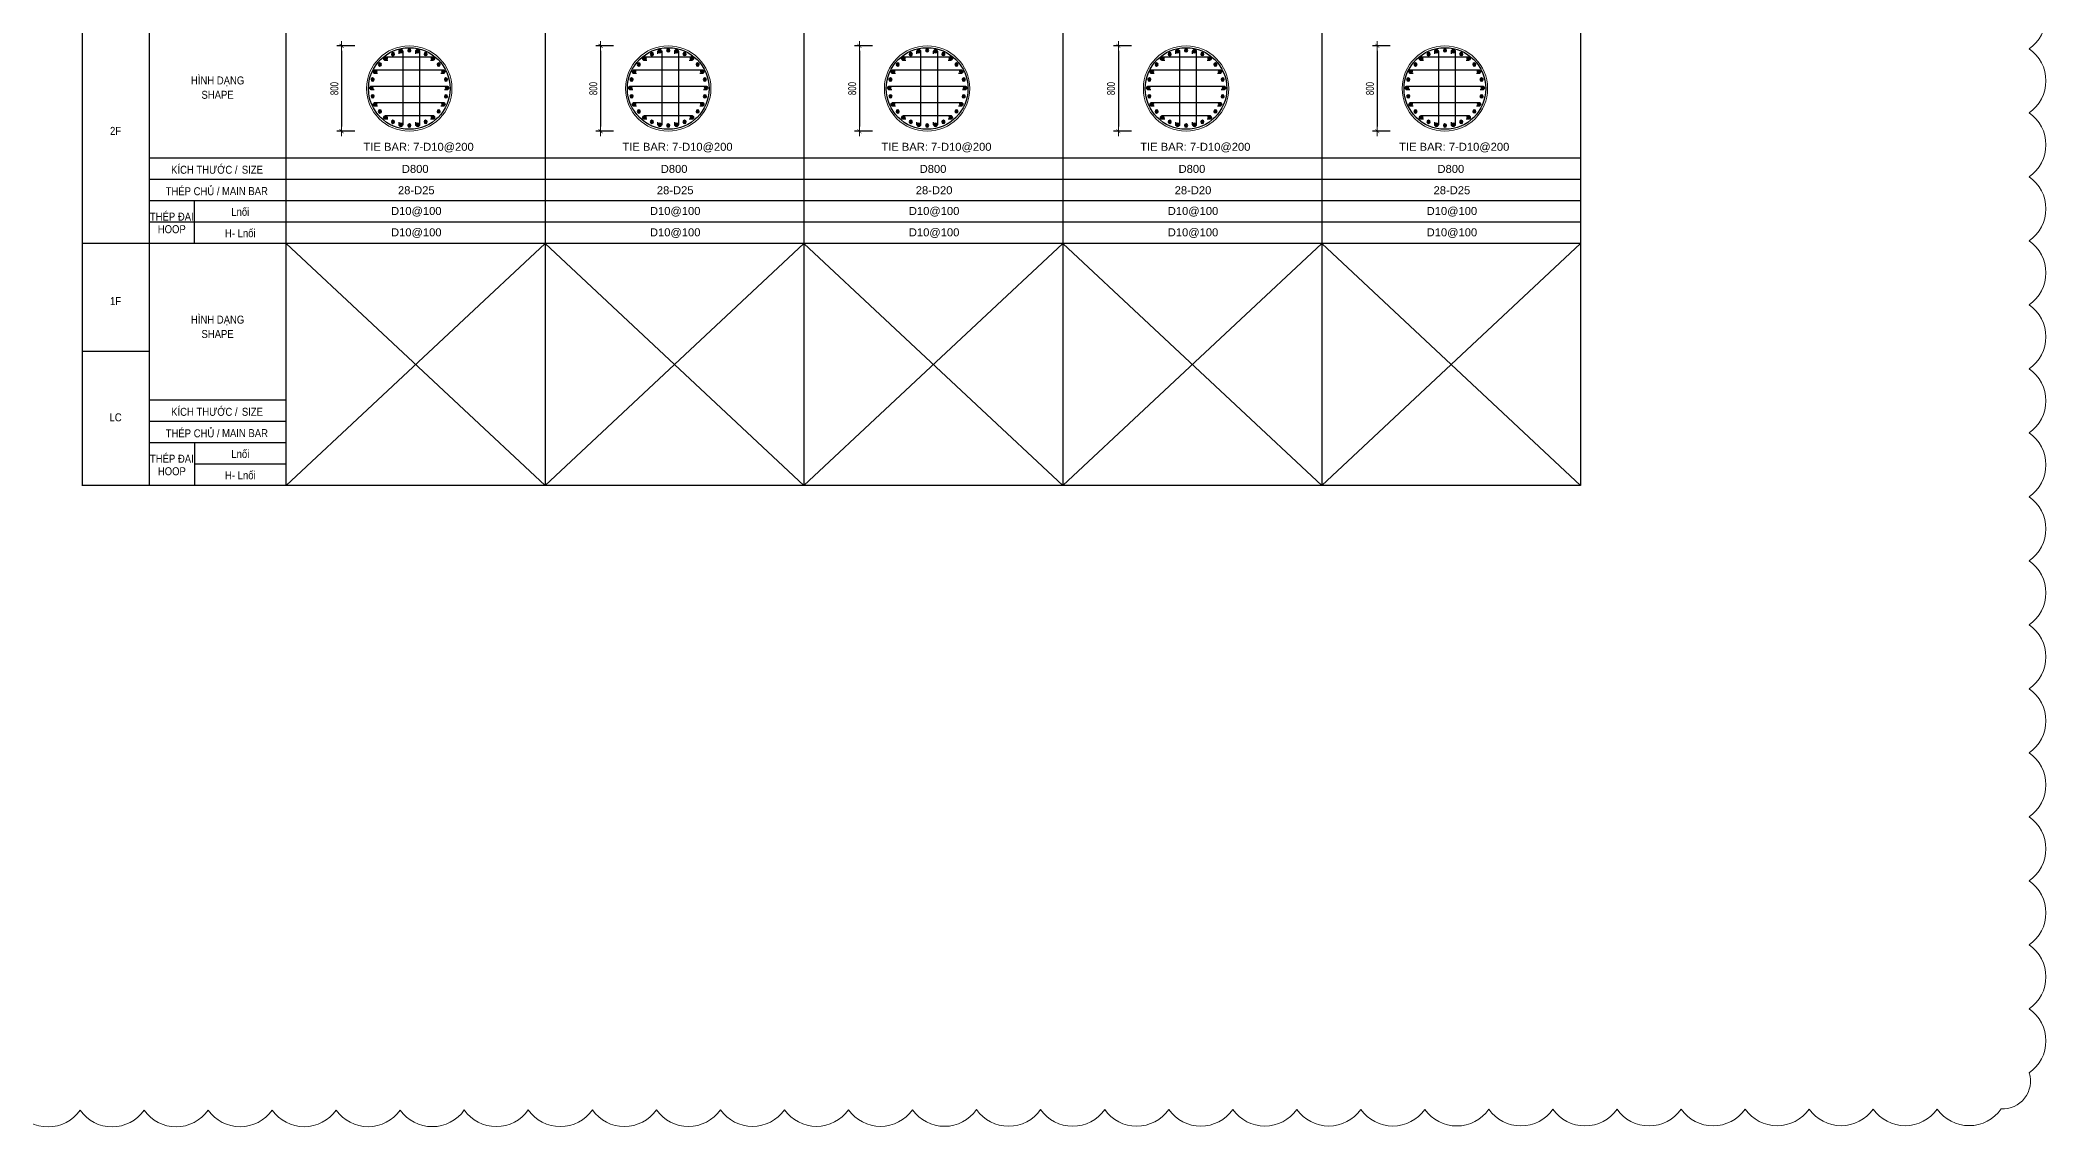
# Model space of a CAD drawing. Header units: millimetres. Extents: x 49323 to 538172, y -39336 to 181761.
# Drawn here: x 479451 to 498247, y 20910 to 31099 of the extents above; entities that cross this region are included whole.
import ezdxf
from ezdxf.enums import TextEntityAlignment as Align

# ---------------------------------------------------------------- set-up
doc = ezdxf.new("R2010")
doc.units = ezdxf.units.MM
doc.linetypes.add('CENTER2', pattern=[1.125, 0.75, -0.125, 0.125, -0.125])
doc.layers.get('Defpoints').update_dxf_attribs({"color": 151, "lineweight": 9})
for name, color, linetype in [('2', 2, 'Continuous'), ('CEN', 1, 'CENTER2'), ('STL', 3, 'Continuous'), ('TIT1', 3, 'Continuous')]:
    doc.layers.add(name, color=color, linetype=linetype)
for name, color, linetype, lineweight in [('NDC_S_CONTINUOUS', 3, 'Continuous', 20), ('NDC_S_DIM', 1, 'Continuous', 15), ('NDC_S_VN TEXT', 7, 'Continuous', 20)]:
    doc.layers.add(name, color=color, linetype=linetype, lineweight=lineweight)
doc.styles.add('NDC_ARIAL', font='arial.ttf', dxfattribs={"width": 0.85})
doc.styles.add('NDC_DIM', font='', dxfattribs={"width": 0.75})
doc.styles.get('NDC_DIM').set_extended_font_data('Dotum')
doc.dimstyles.new('NDC_dim_30', dxfattribs={"dimscale": 30, "dimtxt": 2.5, "dimasz": 1.5, "dimexe": 1.5, "dimexo": 2.5, "dimgap": 1, "dimtad": 1, "dimdec": 0, "dimzin": 0, "dimdsep": 46, "dimtxsty": 'NDC_DIM', "dimblk": 'DIMMARK', "dimcen": 0.09, "dimdle": 1.2, "dimclrd": 1, "dimclre": 1, "dimclrt": 3, "dimadec": 0, "dimazin": 0, "dimtfac": 1, "dimtdec": 0, "dimtix": 1, "dimtofl": 0, "dimtmove": 0, "dimatfit": 3, "dimfxl": 8, "dimfxlon": 1, "dimtolj": 1, "dimtzin": 0, "dimarcsym": 0})

# ---------------------------------------------------------------- blocks, each defined once
blk = doc.blocks.new('DIMMARK')
at = {"layer": 'NDC_S_DIM', "color": 1}
blk.add_line((-1.5, 0), (1, 0), dxfattribs=at)
at = {"layer": 'NDC_S_DIM', "color": 2, "const_width": 0.1}
blk.add_lwpolyline([(-0.42, -0.42), (0.42, 0.42)], dxfattribs=at)
blk = doc.blocks.new('*D1751')
at = {"layer": 'Defpoints', "color": 0, "ltscale": 40, "transparency": 16777216}
for p in [(482474, 31045), (482276, 30245), (482474, 30245)]:
    blk.add_point(p, dxfattribs=at)
at = {"layer": 'NDC_S_DIM', "color": 1, "lineweight": -2, "ltscale": 40, "transparency": 16777216}
for p, q in [((482399, 31045), (482231, 31045)), ((482276, 31000), (482276, 30290)), ((482399, 30245), (482231, 30245))]:
    blk.add_line(p, q, dxfattribs=at)
at = {"layer": 'NDC_S_DIM', "color": 1, "lineweight": -2, "ltscale": 40, "transparency": 16777216, "xscale": 45, "yscale": 45, "zscale": 45}
for p, rotation in [((482276, 31045), 90), ((482276, 30245), 270)]:
    blk.add_blockref('DIMMARK', p, dxfattribs=dict(at, rotation=rotation))
at = {"layer": 'NDC_S_DIM', "color": 3, "ltscale": 40, "transparency": 16777216, "insert": (482209, 30645), "char_height": 75, "attachment_point": 5, "rotation": 90, "style": 'NDC_DIM'}
blk.add_mtext('\\A1;800', dxfattribs=at)
blk = doc.blocks.new('8')
at = {"layer": '2'}
blk.add_hatch(color=256, dxfattribs=at).paths.add_polyline_path([(20, 0, 0.386127), (2, 20), (-2, 20, 0.386127), (-20, 0, 1)])
blk.add_circle((0, 0), 20, dxfattribs=at)
blk = doc.blocks.new('5')
at = {"layer": 'CEN', "rotation": 180}
blk.add_blockref('8', (0, 0), dxfattribs=at)
blk = doc.blocks.new('*U1742')
at = {"layer": 'STL', "xscale": -0.75, "yscale": 0.75, "zscale": 0.75, "rotation": 292.5000000000001}
blk.add_blockref('5', (0, 0), dxfattribs=at)
blk = doc.blocks.new('*U1743')
at = {"layer": 'NDC_S_DIM', "color": 0, "linetype": 'ByBlock', "lineweight": -2, "transparency": 16777216}
for p, rotation in [((-25602, 37941), 295.7142857142843), ((-25527, 37966), 282.8571428571415), ((-25448, 37974), 269.9999999999987), ((-25370, 37964), 257.1428571428559), ((-25769, 37779), 334.2857142857127), ((-25726, 37845), 321.4285714285699), ((-25669, 37900), 308.571428571427), ((-25296, 37937), 244.2857142857131), ((-25230, 37894), 231.4285714285703), ((-25175, 37837), 218.5714285714274), ((-25134, 37770), 205.7142857142847), ((-25796, 37705), 347.1428571428555), ((-25109, 37695), 192.8571428571419), ((-25101, 37616), 180), ((-25798, 37548), 12.8571428571428), ((-25773, 37473), 25.71428571428561), ((-25732, 37405), 38.57142857142841), ((-25181, 37398), 141.4285714285707), ((-25138, 37464), 154.2857142857135), ((-25111, 37538), 167.1428571428563), ((-25677, 37349), 51.42857142857117), ((-25611, 37306), 64.28571428571395), ((-25537, 37279), 77.14285714285676), ((-25458, 37269), 89.99999999999955), ((-25380, 37276), 102.8571428571423), ((-25305, 37301), 115.7142857142852), ((-25238, 37343), 128.5714285714279)]:
    blk.add_blockref('*U1742', p, dxfattribs=dict(at, rotation=rotation))
blk.add_blockref('*U1742', (-25806, 37626), dxfattribs=at)
blk = doc.blocks.new('*D1755')
at = {"layer": 'Defpoints', "color": 0, "ltscale": 40, "transparency": 16777216}
for p in [(484900, 31045), (484703, 30245), (484900, 30245)]:
    blk.add_point(p, dxfattribs=at)
at = {"layer": 'NDC_S_DIM', "color": 1, "lineweight": -2, "ltscale": 40, "transparency": 16777216}
for p, q in [((484825, 31045), (484658, 31045)), ((484703, 31000), (484703, 30290)), ((484825, 30245), (484658, 30245))]:
    blk.add_line(p, q, dxfattribs=at)
at = {"layer": 'NDC_S_DIM', "color": 1, "lineweight": -2, "ltscale": 40, "transparency": 16777216, "xscale": 45, "yscale": 45, "zscale": 45}
for p, rotation in [((484703, 31045), 90), ((484703, 30245), 270)]:
    blk.add_blockref('DIMMARK', p, dxfattribs=dict(at, rotation=rotation))
at = {"layer": 'NDC_S_DIM', "color": 3, "ltscale": 40, "transparency": 16777216, "insert": (484635, 30645), "char_height": 75, "attachment_point": 5, "rotation": 90, "style": 'NDC_DIM'}
blk.add_mtext('\\A1;800', dxfattribs=at)
blk = doc.blocks.new('*U1719')
at = {"layer": 'STL', "xscale": -0.75, "yscale": 0.75, "zscale": 0.75, "rotation": 292.5000000000001}
blk.add_blockref('5', (0, 0), dxfattribs=at)
blk = doc.blocks.new('*U1722')
at = {"layer": 'NDC_S_DIM', "color": 0, "linetype": 'ByBlock', "lineweight": -2, "transparency": 16777216}
for p, rotation in [((-25602, 37941), 295.7142857142843), ((-25527, 37966), 282.8571428571415), ((-25448, 37974), 269.9999999999987), ((-25370, 37964), 257.1428571428559), ((-25769, 37779), 334.2857142857127), ((-25726, 37845), 321.4285714285699), ((-25669, 37900), 308.571428571427), ((-25296, 37937), 244.2857142857131), ((-25230, 37894), 231.4285714285703), ((-25175, 37837), 218.5714285714274), ((-25134, 37770), 205.7142857142847), ((-25796, 37705), 347.1428571428555), ((-25109, 37695), 192.8571428571419), ((-25101, 37616), 180), ((-25798, 37548), 12.8571428571428), ((-25773, 37473), 25.71428571428561), ((-25732, 37405), 38.57142857142841), ((-25181, 37398), 141.4285714285707), ((-25138, 37464), 154.2857142857135), ((-25111, 37538), 167.1428571428563), ((-25677, 37349), 51.42857142857117), ((-25611, 37306), 64.28571428571395), ((-25537, 37279), 77.14285714285676), ((-25458, 37269), 89.99999999999955), ((-25380, 37276), 102.8571428571423), ((-25305, 37301), 115.7142857142852), ((-25238, 37343), 128.5714285714279)]:
    blk.add_blockref('*U1719', p, dxfattribs=dict(at, rotation=rotation))
blk.add_blockref('*U1719', (-25806, 37626), dxfattribs=at)
blk = doc.blocks.new('*D1759')
at = {"layer": 'Defpoints', "color": 0, "ltscale": 40, "transparency": 16777216}
for p in [(487326, 31045), (487129, 30245), (487326, 30245)]:
    blk.add_point(p, dxfattribs=at)
at = {"layer": 'NDC_S_DIM', "color": 1, "lineweight": -2, "ltscale": 40, "transparency": 16777216}
for p, q in [((487251, 31045), (487084, 31045)), ((487129, 31000), (487129, 30290)), ((487251, 30245), (487084, 30245))]:
    blk.add_line(p, q, dxfattribs=at)
at = {"layer": 'NDC_S_DIM', "color": 1, "lineweight": -2, "ltscale": 40, "transparency": 16777216, "xscale": 45, "yscale": 45, "zscale": 45}
for p, rotation in [((487129, 31045), 90), ((487129, 30245), 270)]:
    blk.add_blockref('DIMMARK', p, dxfattribs=dict(at, rotation=rotation))
at = {"layer": 'NDC_S_DIM', "color": 3, "ltscale": 40, "transparency": 16777216, "insert": (487061, 30645), "char_height": 75, "attachment_point": 5, "rotation": 90, "style": 'NDC_DIM'}
blk.add_mtext('\\A1;800', dxfattribs=at)
blk = doc.blocks.new('*U1725')
at = {"layer": 'STL', "xscale": -0.75, "yscale": 0.75, "zscale": 0.75, "rotation": 292.5000000000001}
blk.add_blockref('5', (0, 0), dxfattribs=at)
blk = doc.blocks.new('*U1726')
at = {"layer": 'NDC_S_DIM', "color": 0, "linetype": 'ByBlock', "lineweight": -2, "transparency": 16777216}
for p, rotation in [((-25602, 37941), 295.7142857142843), ((-25527, 37966), 282.8571428571415), ((-25448, 37974), 269.9999999999987), ((-25370, 37964), 257.1428571428559), ((-25769, 37779), 334.2857142857127), ((-25726, 37845), 321.4285714285699), ((-25669, 37900), 308.571428571427), ((-25296, 37937), 244.2857142857131), ((-25230, 37894), 231.4285714285703), ((-25175, 37837), 218.5714285714274), ((-25134, 37770), 205.7142857142847), ((-25796, 37705), 347.1428571428555), ((-25109, 37695), 192.8571428571419), ((-25101, 37616), 180), ((-25798, 37548), 12.8571428571428), ((-25773, 37473), 25.71428571428561), ((-25732, 37405), 38.57142857142841), ((-25181, 37398), 141.4285714285707), ((-25138, 37464), 154.2857142857135), ((-25111, 37538), 167.1428571428563), ((-25677, 37349), 51.42857142857117), ((-25611, 37306), 64.28571428571395), ((-25537, 37279), 77.14285714285676), ((-25458, 37269), 89.99999999999955), ((-25380, 37276), 102.8571428571423), ((-25305, 37301), 115.7142857142852), ((-25238, 37343), 128.5714285714279)]:
    blk.add_blockref('*U1725', p, dxfattribs=dict(at, rotation=rotation))
blk.add_blockref('*U1725', (-25806, 37626), dxfattribs=at)
blk = doc.blocks.new('*D1763')
at = {"layer": 'Defpoints', "color": 0, "ltscale": 40, "transparency": 16777216}
for p in [(489752, 31045), (489555, 30245), (489752, 30245)]:
    blk.add_point(p, dxfattribs=at)
at = {"layer": 'NDC_S_DIM', "color": 1, "lineweight": -2, "ltscale": 40, "transparency": 16777216}
for p, q in [((489677, 31045), (489510, 31045)), ((489555, 31000), (489555, 30290)), ((489677, 30245), (489510, 30245))]:
    blk.add_line(p, q, dxfattribs=at)
at = {"layer": 'NDC_S_DIM', "color": 1, "lineweight": -2, "ltscale": 40, "transparency": 16777216, "xscale": 45, "yscale": 45, "zscale": 45}
for p, rotation in [((489555, 31045), 90), ((489555, 30245), 270)]:
    blk.add_blockref('DIMMARK', p, dxfattribs=dict(at, rotation=rotation))
at = {"layer": 'NDC_S_DIM', "color": 3, "ltscale": 40, "transparency": 16777216, "insert": (489487, 30645), "char_height": 75, "attachment_point": 5, "rotation": 90, "style": 'NDC_DIM'}
blk.add_mtext('\\A1;800', dxfattribs=at)
blk = doc.blocks.new('*U1727')
at = {"layer": 'STL', "xscale": -0.75, "yscale": 0.75, "zscale": 0.75, "rotation": 292.5000000000001}
blk.add_blockref('5', (0, 0), dxfattribs=at)
blk = doc.blocks.new('*U1730')
at = {"layer": 'NDC_S_DIM', "color": 0, "linetype": 'ByBlock', "lineweight": -2, "transparency": 16777216}
for p, rotation in [((-25602, 37941), 295.7142857142843), ((-25527, 37966), 282.8571428571415), ((-25448, 37974), 269.9999999999987), ((-25370, 37964), 257.1428571428559), ((-25769, 37779), 334.2857142857127), ((-25726, 37845), 321.4285714285699), ((-25669, 37900), 308.571428571427), ((-25296, 37937), 244.2857142857131), ((-25230, 37894), 231.4285714285703), ((-25175, 37837), 218.5714285714274), ((-25134, 37770), 205.7142857142847), ((-25796, 37705), 347.1428571428555), ((-25109, 37695), 192.8571428571419), ((-25101, 37616), 180), ((-25798, 37548), 12.8571428571428), ((-25773, 37473), 25.71428571428561), ((-25732, 37405), 38.57142857142841), ((-25181, 37398), 141.4285714285707), ((-25138, 37464), 154.2857142857135), ((-25111, 37538), 167.1428571428563), ((-25677, 37349), 51.42857142857117), ((-25611, 37306), 64.28571428571395), ((-25537, 37279), 77.14285714285676), ((-25458, 37269), 89.99999999999955), ((-25380, 37276), 102.8571428571423), ((-25305, 37301), 115.7142857142852), ((-25238, 37343), 128.5714285714279)]:
    blk.add_blockref('*U1727', p, dxfattribs=dict(at, rotation=rotation))
blk.add_blockref('*U1727', (-25806, 37626), dxfattribs=at)
blk = doc.blocks.new('*D1767')
at = {"layer": 'Defpoints', "color": 0, "ltscale": 40, "transparency": 16777216}
for p in [(492178, 31045), (491981, 30245), (492178, 30245)]:
    blk.add_point(p, dxfattribs=at)
at = {"layer": 'NDC_S_DIM', "color": 1, "lineweight": -2, "ltscale": 40, "transparency": 16777216}
for p, q in [((492103, 31045), (491936, 31045)), ((491981, 31000), (491981, 30290)), ((492103, 30245), (491936, 30245))]:
    blk.add_line(p, q, dxfattribs=at)
at = {"layer": 'NDC_S_DIM', "color": 1, "lineweight": -2, "ltscale": 40, "transparency": 16777216, "xscale": 45, "yscale": 45, "zscale": 45}
for p, rotation in [((491981, 31045), 90), ((491981, 30245), 270)]:
    blk.add_blockref('DIMMARK', p, dxfattribs=dict(at, rotation=rotation))
at = {"layer": 'NDC_S_DIM', "color": 3, "ltscale": 40, "transparency": 16777216, "insert": (491913, 30645), "char_height": 75, "attachment_point": 5, "rotation": 90, "style": 'NDC_DIM'}
blk.add_mtext('\\A1;800', dxfattribs=at)
blk = doc.blocks.new('*U1732')
at = {"layer": 'STL', "xscale": -0.75, "yscale": 0.75, "zscale": 0.75, "rotation": 292.5000000000001}
blk.add_blockref('5', (0, 0), dxfattribs=at)
blk = doc.blocks.new('*U1733')
at = {"layer": 'NDC_S_DIM', "color": 0, "linetype": 'ByBlock', "lineweight": -2, "transparency": 16777216}
for p, rotation in [((-25602, 37941), 295.7142857142843), ((-25527, 37966), 282.8571428571415), ((-25448, 37974), 269.9999999999987), ((-25370, 37964), 257.1428571428559), ((-25769, 37779), 334.2857142857127), ((-25726, 37845), 321.4285714285699), ((-25669, 37900), 308.571428571427), ((-25296, 37937), 244.2857142857131), ((-25230, 37894), 231.4285714285703), ((-25175, 37837), 218.5714285714274), ((-25134, 37770), 205.7142857142847), ((-25796, 37705), 347.1428571428555), ((-25109, 37695), 192.8571428571419), ((-25101, 37616), 180), ((-25798, 37548), 12.8571428571428), ((-25773, 37473), 25.71428571428561), ((-25732, 37405), 38.57142857142841), ((-25181, 37398), 141.4285714285707), ((-25138, 37464), 154.2857142857135), ((-25111, 37538), 167.1428571428563), ((-25677, 37349), 51.42857142857117), ((-25611, 37306), 64.28571428571395), ((-25537, 37279), 77.14285714285676), ((-25458, 37269), 89.99999999999955), ((-25380, 37276), 102.8571428571423), ((-25305, 37301), 115.7142857142852), ((-25238, 37343), 128.5714285714279)]:
    blk.add_blockref('*U1732', p, dxfattribs=dict(at, rotation=rotation))
blk.add_blockref('*U1732', (-25806, 37626), dxfattribs=at)

msp = doc.modelspace()

# ---------------------------------------------------------------- linework, layer by layer
at = {"layer": '2', "elevation": 0}
for points in [[(482711.1, 30908.1), (482689, 30908.1, -1), (482689, 30943.1), (483130.7, 30943.6, -1), (483130.7, 30908.6), (483108.6, 30908.6)], [(482815, 30972), (482815, 30994.2, -1), (482850, 30994.2), (482850, 30306.8, -1), (482815, 30306.8), (482815, 30328.9)], [(482971.9, 30972), (482971.9, 30994.2, -1), (483006.9, 30994.2), (483006.9, 30306.8, -1), (482971.9, 30306.8), (482971.9, 30328.9)], [(485137.2, 30908.1), (485115.1, 30908.1, -1), (485115.1, 30943.1), (485556.8, 30943.6, -1), (485556.8, 30908.6), (485534.7, 30908.6)], [(485241.1, 30972), (485241.1, 30994.1, -1), (485276.1, 30994.1), (485276.1, 30306.8, -1), (485241.1, 30306.8), (485241.1, 30328.9)], [(485398, 30972), (485398, 30994.1, -1), (485433, 30994.1), (485433, 30306.8, -1), (485398, 30306.8), (485398, 30328.9)], [(487563.3, 30908.1), (487541.2, 30908.1, -1), (487541.2, 30943.1), (487982.9, 30943.6, -1), (487982.9, 30908.6), (487960.8, 30908.6)], [(487667.2, 30972), (487667.2, 30994.1, -1), (487702.2, 30994.1), (487702.2, 30306.8, -1), (487667.2, 30306.8), (487667.2, 30328.9)], [(487824.1, 30972), (487824.1, 30994.1, -1), (487859.1, 30994.1), (487859.1, 30306.8, -1), (487824.1, 30306.8), (487824.1, 30328.9)], [(489989.4, 30908.1), (489967.2, 30908.1, -1), (489967.2, 30943.1), (490409, 30943.6, -1), (490409, 30908.6), (490386.9, 30908.6)], [(490093.3, 30972), (490093.3, 30994.1, -1), (490128.3, 30994.1), (490128.3, 30306.8, -1), (490093.3, 30306.8), (490093.3, 30328.9)], [(490250.2, 30972), (490250.2, 30994.1, -1), (490285.2, 30994.1), (490285.2, 30306.8, -1), (490250.2, 30306.8), (490250.2, 30328.9)], [(492415.5, 30908.1), (492393.3, 30908.1, -1), (492393.3, 30943.1), (492835.1, 30943.6, -1), (492835.1, 30908.6), (492813, 30908.6)], [(492519.4, 30972), (492519.4, 30994.1, -1), (492554.4, 30994.1), (492554.4, 30306.8, -1), (492519.4, 30306.8), (492519.4, 30328.9)], [(492676.3, 30972), (492676.3, 30994.1, -1), (492711.3, 30994.1), (492711.3, 30306.8, -1), (492676.3, 30306.8), (492676.3, 30328.9)], [(482580.5, 30632.9), (482558.4, 30632.9, -1), (482558.4, 30668), (483263.4, 30668, -1), (483263.4, 30632.9), (483241.3, 30632.9)], [(482613.3, 30785.4), (482591.1, 30785.4, -1), (482591.1, 30820.4), (483228.6, 30820.9, -1), (483228.6, 30785.9), (483206.4, 30785.9)], [(485006.6, 30632.9), (484984.5, 30632.9, -1), (484984.5, 30668), (485689.5, 30668, -1), (485689.5, 30632.9), (485667.4, 30632.9)], [(485039.4, 30785.4), (485017.2, 30785.4, -1), (485017.2, 30820.4), (485654.7, 30820.9, -1), (485654.7, 30785.9), (485632.5, 30785.9)], [(487432.7, 30632.9), (487410.6, 30632.9, -1), (487410.6, 30668), (488115.6, 30668, -1), (488115.6, 30632.9), (488093.5, 30632.9)], [(487465.5, 30785.4), (487443.3, 30785.4, -1), (487443.3, 30820.4), (488080.7, 30820.9, -1), (488080.7, 30785.9), (488058.6, 30785.9)], [(489858.8, 30632.9), (489836.7, 30632.9, -1), (489836.7, 30668), (490541.7, 30668, -1), (490541.7, 30632.9), (490519.5, 30632.9)], [(489891.6, 30785.4), (489869.4, 30785.4, -1), (489869.4, 30820.4), (490506.8, 30820.9, -1), (490506.8, 30785.9), (490484.7, 30785.9)], [(492284.9, 30632.9), (492262.8, 30632.9, -1), (492262.8, 30668), (492967.8, 30668, -1), (492967.8, 30632.9), (492945.6, 30632.9)], [(492317.7, 30785.4), (492295.5, 30785.4, -1), (492295.5, 30820.4), (492932.9, 30820.9, -1), (492932.9, 30785.9), (492910.8, 30785.9)], [(482613.3, 30479.5), (482591.1, 30479.5, -1), (482591.1, 30514.5), (483228.6, 30515, -1), (483228.6, 30480), (483206.4, 30480)], [(485039.4, 30479.5), (485017.2, 30479.5, -1), (485017.2, 30514.5), (485654.7, 30515, -1), (485654.7, 30480), (485632.5, 30480)], [(487465.5, 30479.5), (487443.3, 30479.5, -1), (487443.3, 30514.5), (488080.7, 30515, -1), (488080.7, 30480), (488058.6, 30480)], [(489891.6, 30479.5), (489869.4, 30479.5, -1), (489869.4, 30514.5), (490506.8, 30515, -1), (490506.8, 30480), (490484.7, 30480)], [(492317.7, 30479.5), (492295.5, 30479.5, -1), (492295.5, 30514.5), (492932.9, 30515, -1), (492932.9, 30480), (492910.8, 30480)], [(482711.1, 30356.8), (482689, 30356.8, -1), (482689, 30391.9), (483130.7, 30392.3, -1), (483130.7, 30357.3), (483108.6, 30357.3)], [(485137.2, 30356.8), (485115.1, 30356.8, -1), (485115.1, 30391.9), (485556.8, 30392.3, -1), (485556.8, 30357.3), (485534.7, 30357.3)], [(487563.3, 30356.8), (487541.2, 30356.8, -1), (487541.2, 30391.9), (487982.9, 30392.3, -1), (487982.9, 30357.3), (487960.8, 30357.3)], [(489989.4, 30356.8), (489967.2, 30356.8, -1), (489967.2, 30391.9), (490409, 30392.3, -1), (490409, 30357.3), (490386.9, 30357.3)], [(492415.5, 30356.8), (492393.3, 30356.8, -1), (492393.3, 30391.9), (492835.1, 30392.3, -1), (492835.1, 30357.3), (492813, 30357.3)]]:
    msp.add_lwpolyline(points, format="xyb", dxfattribs=at)
at = {"layer": '2', "lineweight": -2, "ltscale": 1000}
for centre in [(482910.9, 30645.5), (485337, 30645.5), (487763.1, 30645.5), (490189.2, 30645.5), (492615.3, 30645.5)]:
    msp.add_circle(centre, 382.5, dxfattribs=at)
at = {"layer": 'Defpoints'}
msp.add_lwpolyline([(479225.5, 21066.2, 0.5205671), (479825.5, 21066.6, 0.5205671), (480425.6, 21067, 0.5205671), (481025.7, 21067.4, 0.5205671), (481625.8, 21067.8, 0.5205671), (482225.9, 21068.2, 0.5205671), (482826, 21068.6, 0.5205671), (483426.1, 21068.9, 0.5205671), (484026.2, 21069.3, 0.5205671), (484626.3, 21069.7, 0.5205671), (485226.4, 21070.1, 0.5205671), (485826.5, 21070.5, 0.5205671), (486426.6, 21070.9, 0.5205671), (487026.7, 21071.3, 0.5205671), (487626.8, 21071.7, 0.5205671), (488226.9, 21072, 0.5205671), (488827, 21072.4, 0.5205671), (489427.1, 21072.8, 0.5205671), (490027.2, 21073.2, 0.5205671), (490627.3, 21073.6, 0.5205671), (491227.3, 21074, 0.5205671), (491827.4, 21074.4, 0.5205671), (492427.5, 21074.7, 0.5205671), (493027.6, 21075.1, 0.5205671), (493627.7, 21075.5, 0.5205671), (494227.8, 21075.9, 0.5205671), (494827.9, 21076.3, 0.5205671), (495428, 21076.7, 0.5205671), (496028.1, 21077.1, 0.5205671), (496628.2, 21077.5, 0.5205671), (497228.3, 21077.8, 0.5205671), (497828.4, 21078.2, 0.5205671), (498090.4, 21416.5, 0.5205671), (498090.4, 22016.6, 0.5205671), (498090.4, 22616.7, 0.5205671), (498090.4, 23216.8, 0.5205671), (498090.4, 23816.9, 0.5205671), (498090.4, 24417, 0.5205671), (498090.4, 25017.1, 0.5205671), (498090.4, 25617.2, 0.5205671), (498090.4, 26217.3, 0.5205671), (498090.4, 26817.4, 0.5205671), (498090.4, 27417.4, 0.5205671), (498090.4, 28017.5, 0.5205671), (498090.4, 28617.6, 0.5205671), (498090.4, 29217.7, 0.5205671), (498090.4, 29817.8, 0.5205671), (498090.4, 30417.9, 0.5205671), (498090.4, 31018, 0.5205671), (498090.4, 31618.1, 0.5205671)], format="xyb", dxfattribs=at)
at = {"layer": 'NDC_S_CONTINUOUS', "ltscale": 70}
for centre in [(482910.9, 30645.5), (485337, 30645.5), (487763.1, 30645.5), (490189.2, 30645.5), (492615.3, 30645.5)]:
    msp.add_circle(centre, 400, dxfattribs=at)
at = {"layer": 'TIT1'}
for p, q in [((479843.8, 36247.5), (479843.8, 26923.5)), ((480472.4, 36247.5), (480472.4, 26923.5)), ((481756.4, 26923.5), (481756.4, 36247.5)), ((484182.5, 36247.5), (484182.5, 26923.5)), ((484182.5, 36247.5), (484182.5, 26923.5)), ((486608.6, 36247.5), (486608.6, 26923.5)), ((486608.6, 36247.5), (486608.6, 26923.5)), ((489034.7, 36247.5), (489034.7, 26923.5)), ((489034.7, 36247.5), (489034.7, 26923.5)), ((491460.8, 36247.5), (491460.8, 26923.5)), ((491460.8, 36247.5), (491460.8, 26923.5)), ((493886.9, 36247.5), (493886.9, 26923.5)), ((493886.9, 36247.5), (493886.9, 26923.5)), ((493886.9, 29193), (479842.4, 29193)), ((480472.4, 28180.2), (479844.6, 28180.2)), ((481756.4, 26923.5), (479843, 26923.5)), ((493886.9, 26923.5), (481756.4, 26923.5))]:
    msp.add_line(p, q, dxfattribs=at)
at = {"layer": 'TIT1', "color": 8}
for p, q in [((491460.8, 29993), (480470.3, 29993)), ((493886.9, 29993), (491460.8, 29993)), ((493886.9, 29993), (491460.8, 29993)), ((491460.8, 29793), (480470.3, 29793)), ((493886.9, 29793), (491460.8, 29793)), ((493886.9, 29793), (491460.8, 29793)), ((491460.8, 29593), (480470.3, 29593)), ((480899.5, 29193), (480899.5, 29593)), ((493886.9, 29593), (491460.8, 29593)), ((493886.9, 29593), (491460.8, 29593)), ((491460.8, 29393), (480470.3, 29393)), ((493886.9, 29393), (491460.8, 29393)), ((493886.9, 29393), (491460.8, 29393)), ((481756.4, 29193), (484182.5, 26923.5)), ((481756.4, 26923.5), (484182.5, 29193)), ((484182.5, 29193), (486608.6, 26923.5)), ((484182.5, 26923.5), (486608.6, 29193)), ((486608.6, 29193), (489034.7, 26923.5)), ((486608.6, 26923.5), (489034.7, 29193)), ((489034.7, 29193), (491460.8, 26923.5)), ((489034.7, 26923.5), (491460.8, 29193)), ((491460.8, 29193), (493886.9, 26923.5)), ((491460.8, 26923.5), (493886.9, 29193)), ((481756.4, 27723.5), (480470.8, 27723.5)), ((481756.4, 27523.5), (480470.8, 27523.5)), ((481756.4, 27323.5), (480470.8, 27323.5)), ((480900.1, 26923.5), (480900.1, 27323.5)), ((481756.4, 27123.5), (480900.1, 27123.5))]:
    msp.add_line(p, q, dxfattribs=at)

# ---------------------------------------------------------------- block references
at = {"layer": 'NDC_S_DIM', "rotation": 0.8126515942541631}
for name, p in [('*U1743', (508895.4, -6606)), ('*U1722', (511321.5, -6606)), ('*U1726', (513747.6, -6606)), ('*U1730', (516173.7, -6606)), ('*U1733', (518599.7, -6606))]:
    msp.add_blockref(name, p, dxfattribs=at)

# ---------------------------------------------------------------- texts
at = {"layer": 'NDC_S_VN TEXT', "style": 'NDC_ARIAL', "width": 0.85}
for s, p in [('HÌNH DẠNG', (481114.4, 30722.7)), ('KÍCH THƯỚC /', (480989.9, 29893)), ('THÉP CHỦ /', (480879.9, 29693)), ('THÉP ĐAI', (480685, 29454.1)), ('HÌNH DẠNG', (481114.4, 28480.2)), ('KÍCH THƯỚC /', (480990.4, 27623.5)), ('THÉP CHỦ /', (480880.4, 27423.5)), ('THÉP ĐAI', (480685.6, 27184.6))]:
    msp.add_text(s, height=75, dxfattribs=at).set_placement(p, align=Align.MIDDLE)
at = {"layer": 'TIT1', "style": 'NDC_ARIAL', "width": 0.85}
for s, p in [('SHAPE', (481114.4, 30586.5)), ('2F', (480158.5, 30248.7)), ('SIZE', (481440.4, 29884.2)), ('MAIN BAR', (481370.7, 29684.1)), ('Lnối', (481326.9, 29493)), ('HOOP', (480685, 29326.7)), ('H- Lnối', (481326.9, 29293)), ('1F', (480158.5, 28652.5)), ('SHAPE', (481114.4, 28343.9)), ('SIZE', (481440.9, 27614.7)), ('LC', (480158.5, 27562.5)), ('MAIN BAR', (481371.2, 27414.7)), ('Lnối', (481327.4, 27223.5)), ('HOOP', (480685.6, 27057.3)), ('H- Lnối', (481327.4, 27023.5))]:
    msp.add_text(s, height=75, dxfattribs=at).set_placement(p, align=Align.MIDDLE)
at = {"layer": 'TIT1', "style": 'NDC_ARIAL'}
for s, p in [('TIE BAR: 7-D10@200', (482998.1, 30093.6)), ('TIE BAR: 7-D10@200', (485424.2, 30093.6)), ('TIE BAR: 7-D10@200', (487850.3, 30093.6)), ('TIE BAR: 7-D10@200', (490276.4, 30093.6)), ('TIE BAR: 7-D10@200', (492702.5, 30093.6)), ('D800', (482966.3, 29891.7)), ('D800', (485392.4, 29891.7)), ('D800', (487818.5, 29891.7)), ('D800', (490244.6, 29891.7)), ('D800', (492670.7, 29891.7)), ('28-D25', (482976.3, 29691.7)), ('28-D25', (485402.4, 29691.7)), ('28-D20', (487828.5, 29691.7)), ('28-D20', (490254.6, 29691.7)), ('28-D25', (492680.7, 29691.7)), ('D10@100', (482976.3, 29491.7)), ('D10@100', (485402.4, 29491.7)), ('D10@100', (487828.5, 29491.7)), ('D10@100', (490254.6, 29491.7)), ('D10@100', (492680.7, 29491.7)), ('D10@100', (482976.3, 29291.7)), ('D10@100', (485402.4, 29291.7)), ('D10@100', (487828.5, 29291.7)), ('D10@100', (490254.6, 29291.7)), ('D10@100', (492680.7, 29291.7))]:
    msp.add_text(s, height=75, dxfattribs=at).set_placement(p, align=Align.MIDDLE)

# ---------------------------------------------------------------- dimensions: what is measured, and where the dimension line sits
at = {"layer": 'NDC_S_DIM', "ltscale": 40}
for base, p1, p2, picture, middle in [((482276.4, 30245.5), (482473.7, 31045.5), (482473.7, 30245.5), '*D1751', (482208.9, 30645.5)), ((484702.5, 30245.5), (484899.8, 31045.5), (484899.8, 30245.5), '*D1755', (484634.9, 30645.5)), ((487128.6, 30245.5), (487325.9, 31045.5), (487325.9, 30245.5), '*D1759', (487061, 30645.5)), ((489554.7, 30245.5), (489752, 31045.5), (489752, 30245.5), '*D1763', (489487.1, 30645.5)), ((491980.8, 30245.5), (492178.1, 31045.5), (492178.1, 30245.5), '*D1767', (491913.2, 30645.5))]:
    dim = msp.add_linear_dim(base=base, p1=p1, p2=p2, angle=90, dimstyle='NDC_dim_30', dxfattribs=at)
    dim.commit()
    dim.dimension.update_dxf_attribs({"geometry": picture, "text_midpoint": middle})

doc.saveas('drawing.dxf')
